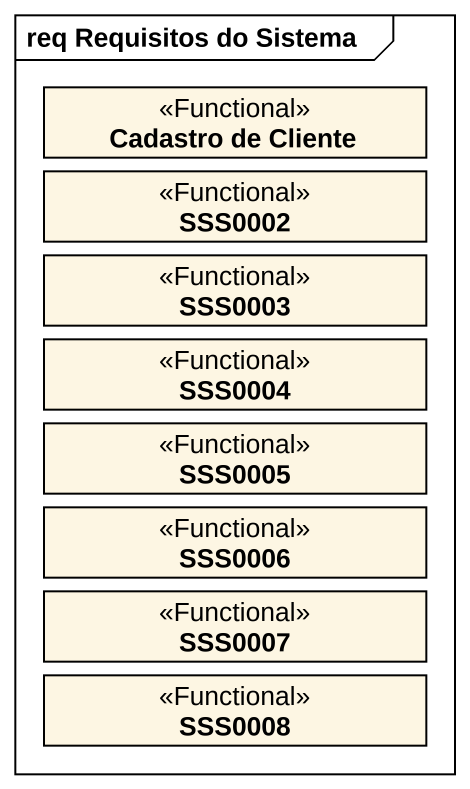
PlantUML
@startuml
mainframe req Requisitos do Sistema
hide circle
hide empty members
class "Cadastro de Cliente" as Cadastro_de_Cliente <<Functional>>
class SSS0002 <<Functional>>
class SSS0003 <<Functional>>
class SSS0004 <<Functional>>
class SSS0005 <<Functional>>
class SSS0006 <<Functional>>
class SSS0007 <<Functional>>
class SSS0008 <<Functional>>
@enduml
